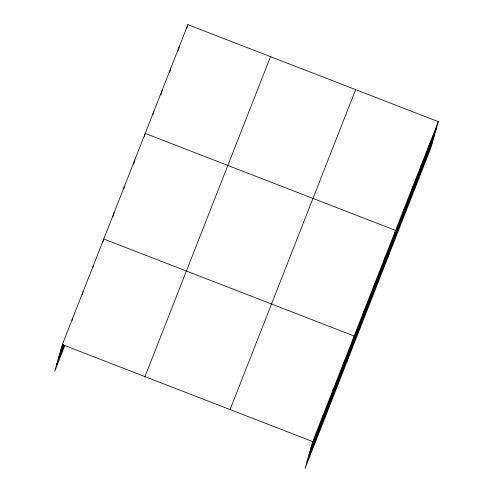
<?xml version="1.0" encoding="UTF-8"?>
<svg xmlns="http://www.w3.org/2000/svg" width="493" height="493" viewBox="0 0 493 493"><rect width="100%" height="100%" fill="white"/><g stroke="black" fill="none" stroke-linecap="round" stroke-linejoin="round"><path stroke-width="0.74" d="M438.295 121.648L312.735 441.592L305.112 468.35L430.679 148.405L438.295 121.648L187.888 24.65L62.321 344.595L54.705 371.352L64.78 345.667M72.052 320.401L72.681 318.201M82.208 294.74L83.04 291.801M92.77 267.613L93.399 265.407M102.926 241.952L103.758 239.013L354.171 336.01L346.548 362.768M112.866 217.025L114.117 212.619M123.644 189.158L124.476 186.225M133.585 164.231L134.835 159.824M144.363 136.37L145.195 133.43L395.608 230.428L387.985 257.186M152.898 114.61L153.736 111.677M160.81 95.063L162.271 89.917M169.555 72.57L170.812 68.163M178.096 50.816L179.353 46.404M186.841 28.323L187.888 24.65M321.208 421.811L323.094 415.198M331.567 395.417L333.453 388.804M341.926 369.017L343.812 362.41M362.645 316.229L364.53 309.616M373.004 289.835L374.89 283.222M383.363 263.435L385.249 256.828M402.263 215.287L404.143 208.675M410.798 193.527L412.684 186.921M419.34 171.774L421.219 165.161M427.875 150.02L429.76 143.408M60.442 351.207L63.24 344.071M58.544 357.85L63.585 345.014M56.596 364.703L64.158 345.439M144.96 376.603L270.521 56.658M230.095 409.584L355.663 89.64M310.849 448.205L436.416 128.26M308.957 454.854L434.524 134.909M307.003 461.701L432.571 141.756M62.321 344.595L312.735 441.592"/></g></svg>
